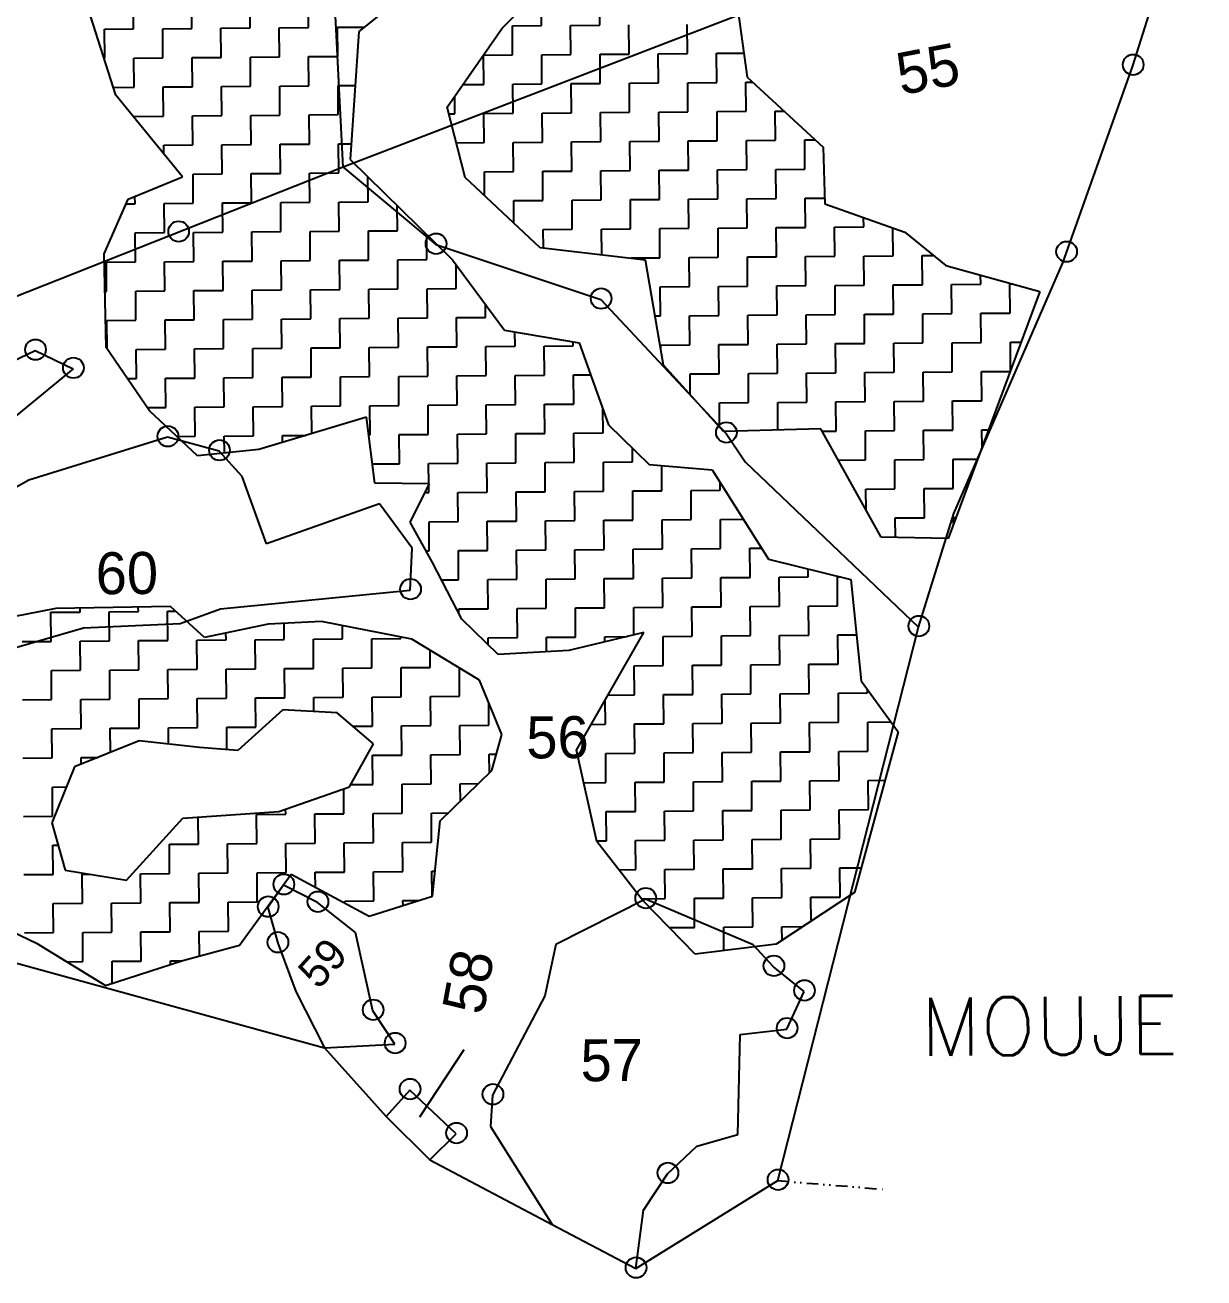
# Model space of a CAD drawing. Header units: metres. Extents: x 291193 to 293446, y 1984590 to 1987927.
# Drawn here: x 291638 to 292151, y 1984590 to 1985135 of the extents above; entities that cross this region are included whole.
import ezdxf

# ---------------------------------------------------------------- set-up
doc = ezdxf.new("R2010")
doc.units = ezdxf.units.M
doc.linetypes.add('DIVIDE', pattern=[1.25, 0.5, -0.25, 0, -0.25, 0, -0.25])
for name, color, linetype in [('POLY_HATCH', 12, 'Continuous'), ('POLY_PARCEL', 6, 'Continuous'), ('SYM_STONE', 1, 'Continuous'), ('TEXT_MAPOUT', 7, 'Continuous'), ('TEXT_PARCEL', 7, 'Continuous'), ('V_BOUND_LINE', 7, 'Continuous'), ('V_DIVIDE_LINE', 7, 'DIVIDE')]:
    doc.layers.add(name, color=color, linetype=linetype)
doc.styles.get("Standard").update_dxf_attribs({"font": 'simplex.shx'})
doc.styles.add('TEXT_MAP', font='')
doc.styles.get('TEXT_MAP').set_extended_font_data('Kruti Dev 050')
doc.dimstyles.get("Standard").update_dxf_attribs({"dimtxt": 0.18, "dimasz": 0.18, "dimexe": 0.18, "dimexo": 0.0625, "dimgap": 0.09, "dimtad": 0, "dimtih": 1, "dimtoh": 1, "dimdec": 4, "dimzin": 0, "dimdsep": 46, "dimtxsty": 'Standard', "dimcen": 0.09, "dimadec": 0, "dimazin": 0, "dimtfac": 1, "dimtdec": 4, "dimtofl": 0, "dimtmove": 0, "dimatfit": 3, "dimfxl": 1, "dimtolj": 1, "dimtzin": 0, "dimarcsym": 0})

msp = doc.modelspace()

# ---------------------------------------------------------------- linework, layer by layer
at = {"layer": 'POLY_HATCH'}
for p, q in [((291813.62, 1985156.96), (291783.02, 1985132.6)), ((291845.43, 1985133.94), (291861.12, 1985149.87)), ((291947.25, 1985147.34), (291952.08, 1985112.61)), ((291677.29, 1985104.82), (291665.38, 1985142.52)), ((291783.02, 1985132.6), (291779.32, 1985076.84)), ((291821.58, 1985099.64), (291845.43, 1985133.94)), ((291952.08, 1985112.61), (291985.11, 1985082.14)), ((291706.33, 1985069.28), (291677.29, 1985104.82)), ((291829.32, 1985068.93), (291821.58, 1985099.64)), ((291985.11, 1985082.14), (291985.81, 1985057.45)), ((291779.32, 1985076.84), (291823.79, 1985033.13)), ((291682.7, 1985059.51), (291706.33, 1985069.28)), ((291862.03, 1985038.43), (291829.32, 1985068.93)), ((291672.31, 1985035.74), (291682.7, 1985059.51)), ((291985.81, 1985057.45), (292020.71, 1985045.14)), ((292020.71, 1985045.14), (292038.48, 1985030.67)), ((291907.85, 1985032.98), (291862.03, 1985038.43)), ((291673.14, 1984994.93), (291672.31, 1985035.74)), ((291823.79, 1985033.13), (291846.51, 1985002.54)), ((291915.72, 1984987.3), (291907.85, 1985032.98)), ((292038.48, 1985030.67), (292079.42, 1985019.41)), ((292079.42, 1985019.41), (292039.52, 1984911.8)), ((291846.51, 1985002.54), (291879.01, 1984996.98)), ((291692.03, 1984967.37), (291673.14, 1984994.93)), ((291879.01, 1984996.98), (291891.79, 1984961.32)), ((291941.75, 1984958.41), (291915.72, 1984987.3)), ((291712.86, 1984947.88), (291692.03, 1984967.37)), ((291786.36, 1984964.61), (291739.57, 1984950.62)), ((291790.12, 1984935.92), (291786.36, 1984964.61)), ((291891.79, 1984961.32), (291909.41, 1984944)), ((291984.19, 1984959.58), (291941.75, 1984958.41)), ((292010.38, 1984912.39), (291984.19, 1984959.58)), ((291739.57, 1984950.62), (291712.86, 1984947.88)), ((291909.41, 1984944), (291936.9, 1984941.73)), ((291936.9, 1984941.73), (291961.35, 1984902.84)), ((291813.83, 1984935.61), (291790.12, 1984935.92)), ((291805.39, 1984918.91), (291813.83, 1984935.61)), ((291815.12, 1984901.35), (291805.39, 1984918.91)), ((292039.52, 1984911.8), (292010.38, 1984912.39)), ((291827.93, 1984876.76), (291815.12, 1984901.35)), ((291961.35, 1984902.84), (291997.21, 1984893.99)), ((291997.21, 1984893.99), (292001.74, 1984849.94)), ((291651.27, 1984881.35), (291626.6, 1984876.61)), ((291701.19, 1984882.26), (291651.27, 1984881.35)), ((291715.93, 1984868.77), (291701.19, 1984882.26)), ((291743.62, 1984874.54), (291715.93, 1984868.77)), ((291766.81, 1984875.74), (291743.62, 1984874.54)), ((291806.21, 1984868), (291766.81, 1984875.74)), ((291843.69, 1984861.27), (291827.93, 1984876.76)), ((291835.6, 1984850.1), (291806.21, 1984868)), ((291907.15, 1984870.86), (291874.43, 1984863.03)), ((291877.81, 1984819.72), (291907.15, 1984870.86)), ((291874.43, 1984863.03), (291843.69, 1984861.27)), ((291845.38, 1984826.49), (291835.6, 1984850.1)), ((292001.74, 1984849.94), (292017.73, 1984827.62)), ((291749.98, 1984837.31), (291730.45, 1984819.51)), ((291773.69, 1984835.99), (291749.98, 1984837.31)), ((291789.43, 1984822.51), (291773.69, 1984835.99)), ((291687.55, 1984823.69), (291659.4, 1984812.38)), ((291713.8, 1984820.88), (291687.55, 1984823.69)), ((291840.97, 1984810.84), (291845.38, 1984826.49)), ((292017.73, 1984827.62), (291998.85, 1984757.72)), ((291730.45, 1984819.51), (291713.8, 1984820.88)), ((291779, 1984803.78), (291789.43, 1984822.51)), ((291886.71, 1984779.98), (291877.81, 1984819.72)), ((291659.4, 1984812.38), (291649.51, 1984788.11)), ((291818.45, 1984788.98), (291840.97, 1984810.84)), ((291748.32, 1984792.95), (291779, 1984803.78)), ((291706.49, 1984790.08), (291748.32, 1984792.95)), ((291649.51, 1984788.11), (291655.23, 1984767.49)), ((291681.99, 1984763.18), (291706.49, 1984790.08)), ((291815.19, 1984756.2), (291818.45, 1984788.98)), ((291906.59, 1984754.44), (291886.71, 1984779.98)), ((291655.23, 1984767.49), (291681.99, 1984763.18)), ((291731.14, 1984734.85), (291753.59, 1984765.78)), ((291753.59, 1984765.78), (291787.52, 1984747.41)), ((291787.52, 1984747.41), (291815.19, 1984756.2)), ((291929.48, 1984730.95), (291906.59, 1984754.44)), ((291998.85, 1984757.72), (291964.74, 1984735.27)), ((291621.11, 1984746.05), (291642.88, 1984735.64)), ((291642.88, 1984735.64), (291672.79, 1984717.24)), ((291706.49, 1984728.1), (291731.14, 1984734.85)), ((291964.74, 1984735.27), (291929.48, 1984730.95)), ((291672.79, 1984717.24), (291706.49, 1984728.1))]:
    msp.add_line(p, q, dxfattribs=at)
at = {"layer": 'POLY_HATCH', "linetype": 'Continuous'}
for p, q in [((291685.07, 1985133.64), (291684.97, 1985146.32)), ((291710.43, 1985133.85), (291710.33, 1985146.53)), ((291735.79, 1985134.06), (291735.69, 1985146.74)), ((291761.15, 1985134.26), (291761.05, 1985146.94)), ((291862.59, 1985135.09), (291862.48, 1985147.77)), ((291887.95, 1985135.3), (291887.84, 1985147.98)), ((291773.83, 1985134.37), (291785.36, 1985134.46)), ((291773.93, 1985121.69), (291773.83, 1985134.37)), ((291849.91, 1985134.99), (291862.59, 1985135.09)), ((291850.01, 1985122.31), (291849.91, 1985134.99)), ((291875.27, 1985135.2), (291887.95, 1985135.3)), ((291875.37, 1985122.52), (291875.27, 1985135.2)), ((291900.73, 1985122.72), (291900.62, 1985135.4)), ((291926.09, 1985122.93), (291925.98, 1985135.61)), ((291672.39, 1985133.54), (291685.07, 1985133.64)), ((291672.5, 1985120.86), (291672.39, 1985133.54)), ((291697.75, 1985133.75), (291710.43, 1985133.85)), ((291697.86, 1985121.07), (291697.75, 1985133.75)), ((291723.11, 1985133.95), (291735.79, 1985134.06)), ((291723.21, 1985121.27), (291723.11, 1985133.95)), ((291748.47, 1985134.16), (291761.15, 1985134.26)), ((291748.57, 1985121.48), (291748.47, 1985134.16)), ((291672.22, 1985120.86), (291672.5, 1985120.86)), ((291685.18, 1985120.96), (291697.86, 1985121.07)), ((291685.28, 1985108.28), (291685.18, 1985120.96)), ((291710.54, 1985121.17), (291723.21, 1985121.27)), ((291710.64, 1985108.49), (291710.54, 1985121.17)), ((291735.89, 1985121.38), (291748.57, 1985121.48)), ((291736, 1985108.7), (291735.89, 1985121.38)), ((291761.25, 1985121.58), (291773.93, 1985121.69)), ((291761.36, 1985108.9), (291761.25, 1985121.58)), ((291837.33, 1985122.21), (291850.01, 1985122.31)), ((291837.43, 1985109.53), (291837.33, 1985122.21)), ((291862.69, 1985122.41), (291875.37, 1985122.52)), ((291862.79, 1985109.73), (291862.69, 1985122.41)), ((291888.05, 1985122.62), (291900.73, 1985122.72)), ((291888.15, 1985109.94), (291888.05, 1985122.62)), ((291913.41, 1985122.83), (291926.09, 1985122.93)), ((291913.51, 1985110.15), (291913.41, 1985122.83)), ((291938.77, 1985123.03), (291950.62, 1985123.13)), ((291938.87, 1985110.36), (291938.77, 1985123.03)), ((291676.22, 1985108.21), (291685.28, 1985108.28)), ((291697.96, 1985108.39), (291710.64, 1985108.49)), ((291698.06, 1985095.71), (291697.96, 1985108.39)), ((291723.32, 1985108.59), (291736, 1985108.7)), ((291723.42, 1985095.91), (291723.32, 1985108.59)), ((291748.68, 1985108.8), (291761.36, 1985108.9)), ((291748.78, 1985096.12), (291748.68, 1985108.8)), ((291774.04, 1985109.01), (291781.46, 1985109.07)), ((291774.14, 1985096.33), (291774.04, 1985109.01)), ((291828.4, 1985109.45), (291837.43, 1985109.53)), ((291850.11, 1985109.63), (291862.79, 1985109.73)), ((291850.22, 1985096.95), (291850.11, 1985109.63)), ((291875.47, 1985109.84), (291888.15, 1985109.94)), ((291875.58, 1985097.16), (291875.47, 1985109.84)), ((291900.83, 1985110.04), (291913.51, 1985110.15)), ((291900.94, 1985097.36), (291900.83, 1985110.04)), ((291926.19, 1985110.25), (291938.87, 1985110.36)), ((291926.29, 1985097.57), (291926.19, 1985110.25)), ((291951.55, 1985110.46), (291954.38, 1985110.48)), ((291951.65, 1985097.78), (291951.55, 1985110.46)), ((291824.86, 1985096.74), (291824.8, 1985104.27)), ((291736.1, 1985096.02), (291748.78, 1985096.12)), ((291761.46, 1985096.23), (291774.14, 1985096.33)), ((291761.56, 1985083.55), (291761.46, 1985096.23)), ((291822.31, 1985096.72), (291824.86, 1985096.74)), ((291837.54, 1985096.85), (291850.22, 1985096.95)), ((291837.64, 1985084.17), (291837.54, 1985096.85)), ((291862.9, 1985097.05), (291875.58, 1985097.16)), ((291863, 1985084.37), (291862.9, 1985097.05)), ((291888.26, 1985097.26), (291900.94, 1985097.36)), ((291888.36, 1985084.58), (291888.26, 1985097.26)), ((291913.62, 1985097.47), (291926.29, 1985097.57)), ((291913.72, 1985084.79), (291913.62, 1985097.47)), ((291938.97, 1985097.68), (291951.65, 1985097.78)), ((291939.08, 1985085), (291938.97, 1985097.68)), ((291964.33, 1985097.88), (291968.01, 1985097.91)), ((291964.44, 1985085.2), (291964.33, 1985097.88)), ((291685.38, 1985095.6), (291698.06, 1985095.71)), ((291685.39, 1985094.9), (291685.38, 1985095.6)), ((291710.74, 1985095.81), (291723.42, 1985095.91)), ((291710.85, 1985083.13), (291710.74, 1985095.81)), ((291736.21, 1985083.34), (291736.1, 1985096.02)), ((291951.76, 1985085.1), (291964.44, 1985085.2)), ((291977.12, 1985085.31), (291981.63, 1985085.34)), ((291977.22, 1985072.63), (291977.12, 1985085.31)), ((291698.17, 1985083.03), (291710.85, 1985083.13)), ((291698.2, 1985079.23), (291698.17, 1985083.03)), ((291723.53, 1985083.23), (291736.21, 1985083.34)), ((291723.63, 1985070.56), (291723.53, 1985083.23)), ((291748.88, 1985083.44), (291761.56, 1985083.55)), ((291748.99, 1985070.76), (291748.88, 1985083.44)), ((291774.24, 1985083.65), (291779.77, 1985083.69)), ((291774.35, 1985070.97), (291774.24, 1985083.65)), ((291825.5, 1985084.07), (291837.64, 1985084.17)), ((291850.32, 1985084.27), (291863, 1985084.37)), ((291850.42, 1985071.59), (291850.32, 1985084.27)), ((291875.68, 1985084.48), (291888.36, 1985084.58)), ((291875.78, 1985071.8), (291875.68, 1985084.48)), ((291901.04, 1985084.69), (291913.72, 1985084.79)), ((291901.14, 1985072.01), (291901.04, 1985084.69)), ((291926.4, 1985084.89), (291939.08, 1985085)), ((291926.5, 1985072.21), (291926.4, 1985084.89)), ((291951.86, 1985072.42), (291951.76, 1985085.1)), ((291710.95, 1985070.45), (291723.63, 1985070.56)), ((291711.05, 1985057.77), (291710.95, 1985070.45)), ((291736.31, 1985070.66), (291748.99, 1985070.76)), ((291736.41, 1985057.98), (291736.31, 1985070.66)), ((291761.67, 1985070.87), (291774.35, 1985070.97)), ((291761.77, 1985058.19), (291761.67, 1985070.87)), ((291787.13, 1985058.39), (291787.04, 1985069.25)), ((291837.75, 1985071.49), (291850.42, 1985071.59)), ((291837.83, 1985061), (291837.75, 1985071.49)), ((291863.1, 1985071.69), (291875.78, 1985071.8)), ((291863.21, 1985059.02), (291863.1, 1985071.69)), ((291888.46, 1985071.9), (291901.14, 1985072.01)), ((291888.57, 1985059.22), (291888.46, 1985071.9)), ((291913.82, 1985072.11), (291926.5, 1985072.21)), ((291913.93, 1985059.43), (291913.82, 1985072.11)), ((291939.18, 1985072.32), (291951.86, 1985072.42)), ((291939.29, 1985059.64), (291939.18, 1985072.32)), ((291964.54, 1985072.52), (291977.22, 1985072.63)), ((291964.64, 1985059.84), (291964.54, 1985072.52)), ((291685.69, 1985057.56), (291685.67, 1985060.74)), ((291723.73, 1985057.88), (291736.41, 1985057.98)), ((291749.09, 1985058.08), (291761.77, 1985058.19)), ((291749.2, 1985045.4), (291749.09, 1985058.08)), ((291774.45, 1985058.29), (291787.13, 1985058.39)), ((291774.55, 1985045.61), (291774.45, 1985058.29)), ((291850.53, 1985058.91), (291863.21, 1985059.02)), ((291850.61, 1985049.08), (291850.53, 1985058.91)), ((291875.89, 1985059.12), (291888.57, 1985059.22)), ((291875.99, 1985046.44), (291875.89, 1985059.12)), ((291901.25, 1985059.33), (291913.93, 1985059.43)), ((291901.35, 1985046.65), (291901.25, 1985059.33)), ((291926.61, 1985059.53), (291939.29, 1985059.64)), ((291926.71, 1985046.85), (291926.61, 1985059.53)), ((291951.96, 1985059.74), (291964.64, 1985059.84)), ((291952.07, 1985047.06), (291951.96, 1985059.74)), ((291977.32, 1985059.95), (291985.74, 1985060.02)), ((291977.43, 1985047.27), (291977.32, 1985059.95)), ((291681.84, 1985057.53), (291685.69, 1985057.56)), ((291698.37, 1985057.67), (291711.05, 1985057.77)), ((291698.48, 1985044.99), (291698.37, 1985057.67)), ((291723.84, 1985045.2), (291723.73, 1985057.88)), ((291799.91, 1985045.82), (291799.82, 1985056.68)), ((291939.39, 1985046.96), (291952.07, 1985047.06)), ((291964.75, 1985047.16), (291977.43, 1985047.27)), ((291964.85, 1985034.49), (291964.75, 1985047.16)), ((291990.11, 1985047.37), (292002.79, 1985047.48)), ((291990.21, 1985034.69), (291990.11, 1985047.37)), ((292002.79, 1985047.48), (292002.75, 1985051.47)), ((291685.8, 1985044.89), (291698.48, 1985044.99)), ((291685.9, 1985032.21), (291685.8, 1985044.89)), ((291711.16, 1985045.09), (291723.84, 1985045.2)), ((291711.26, 1985032.41), (291711.16, 1985045.09)), ((291736.52, 1985045.3), (291749.2, 1985045.4)), ((291736.62, 1985032.62), (291736.52, 1985045.3)), ((291761.88, 1985045.51), (291774.55, 1985045.61)), ((291761.98, 1985032.83), (291761.88, 1985045.51)), ((291787.23, 1985045.71), (291799.91, 1985045.82)), ((291787.34, 1985033.03), (291787.23, 1985045.71)), ((291812.7, 1985033.24), (291812.61, 1985044.11)), ((291863.31, 1985046.34), (291875.99, 1985046.44)), ((291863.38, 1985038.27), (291863.31, 1985046.34)), ((291888.67, 1985046.54), (291901.35, 1985046.65)), ((291888.76, 1985035.25), (291888.67, 1985046.54)), ((291914.03, 1985046.75), (291926.71, 1985046.85)), ((291914.13, 1985034.07), (291914.03, 1985046.75)), ((291939.49, 1985034.28), (291939.39, 1985046.96)), ((292015.57, 1985034.9), (292015.47, 1985046.99)), ((291673.22, 1985032.1), (291685.9, 1985032.21)), ((291673.33, 1985019.42), (291673.22, 1985032.1)), ((291698.58, 1985032.31), (291711.26, 1985032.41)), ((291698.68, 1985019.63), (291698.58, 1985032.31)), ((291723.94, 1985032.52), (291736.62, 1985032.62)), ((291724.04, 1985019.84), (291723.94, 1985032.52)), ((291749.3, 1985032.72), (291761.98, 1985032.83)), ((291749.4, 1985020.04), (291749.3, 1985032.72)), ((291774.66, 1985032.93), (291787.34, 1985033.03)), ((291774.76, 1985020.25), (291774.66, 1985032.93)), ((291800.02, 1985033.14), (291812.7, 1985033.24)), ((291800.12, 1985020.46), (291800.02, 1985033.14)), ((291825.48, 1985020.67), (291825.4, 1985030.96)), ((291901.45, 1985033.97), (291914.13, 1985034.07)), ((291901.46, 1985033.74), (291901.45, 1985033.97)), ((291926.81, 1985034.17), (291939.49, 1985034.28)), ((291926.92, 1985021.49), (291926.81, 1985034.17)), ((291952.17, 1985034.38), (291964.85, 1985034.49)), ((291952.28, 1985021.7), (291952.17, 1985034.38)), ((291977.53, 1985034.59), (291990.21, 1985034.69)), ((291977.63, 1985021.91), (291977.53, 1985034.59)), ((292002.89, 1985034.8), (292015.57, 1985034.9)), ((292002.99, 1985022.12), (292002.89, 1985034.8)), ((292028.25, 1985035), (292033.11, 1985035.04)), ((292028.35, 1985022.32), (292028.25, 1985035)), ((292053.71, 1985022.53), (292053.68, 1985026.49)), ((291711.36, 1985019.73), (291724.04, 1985019.84)), ((291736.72, 1985019.94), (291749.4, 1985020.04)), ((291736.83, 1985007.26), (291736.72, 1985019.94)), ((291762.08, 1985020.15), (291774.76, 1985020.25)), ((291762.19, 1985007.47), (291762.08, 1985020.15)), ((291787.44, 1985020.35), (291800.12, 1985020.46)), ((291787.55, 1985007.68), (291787.44, 1985020.35)), ((291812.8, 1985020.56), (291825.48, 1985020.67)), ((291812.9, 1985007.88), (291812.8, 1985020.56)), ((291914.24, 1985021.39), (291926.92, 1985021.49)), ((291914.34, 1985008.71), (291914.24, 1985021.39)), ((291939.6, 1985021.6), (291952.28, 1985021.7)), ((291939.7, 1985008.92), (291939.6, 1985021.6)), ((291964.96, 1985021.81), (291977.63, 1985021.91)), ((291965.06, 1985009.13), (291964.96, 1985021.81)), ((291990.31, 1985022.01), (292002.99, 1985022.12)), ((291990.42, 1985009.33), (291990.31, 1985022.01)), ((292015.67, 1985022.22), (292028.35, 1985022.32)), ((292015.78, 1985009.54), (292015.67, 1985022.22)), ((292041.03, 1985022.43), (292053.71, 1985022.53)), ((292041.14, 1985009.75), (292041.03, 1985022.43)), ((292066.39, 1985022.63), (292067.66, 1985022.64)), ((292066.5, 1985009.95), (292066.39, 1985022.63)), ((291672.64, 1985019.42), (291673.33, 1985019.42)), ((291686, 1985019.53), (291698.68, 1985019.63)), ((291686.11, 1985006.85), (291686, 1985019.53)), ((291711.47, 1985007.05), (291711.36, 1985019.73)), ((291838.26, 1985008.09), (291838.22, 1985013.7)), ((291927.02, 1985008.82), (291939.7, 1985008.92)), ((291952.38, 1985009.02), (291965.06, 1985009.13)), ((291952.48, 1984996.34), (291952.38, 1985009.02)), ((291977.74, 1985009.23), (291990.42, 1985009.33)), ((291977.84, 1984996.55), (291977.74, 1985009.23)), ((292003.1, 1985009.44), (292015.78, 1985009.54)), ((292003.2, 1984996.76), (292003.1, 1985009.44)), ((292028.46, 1985009.64), (292041.14, 1985009.75)), ((292028.56, 1984996.96), (292028.46, 1985009.64)), ((292053.82, 1985009.85), (292066.5, 1985009.95)), ((292053.92, 1984997.17), (292053.82, 1985009.85)), ((291673.43, 1985006.74), (291686.11, 1985006.85)), ((291673.53, 1984994.36), (291673.43, 1985006.74)), ((291698.79, 1985006.95), (291711.47, 1985007.05)), ((291698.89, 1984994.27), (291698.79, 1985006.95)), ((291724.15, 1985007.16), (291736.83, 1985007.26)), ((291724.25, 1984994.48), (291724.15, 1985007.16)), ((291749.51, 1985007.36), (291762.19, 1985007.47)), ((291749.61, 1984994.68), (291749.51, 1985007.36)), ((291774.87, 1985007.57), (291787.55, 1985007.68)), ((291774.97, 1984994.89), (291774.87, 1985007.57)), ((291800.22, 1985007.78), (291812.9, 1985007.88)), ((291800.33, 1984995.1), (291800.22, 1985007.78)), ((291825.58, 1985007.99), (291838.26, 1985008.09)), ((291825.69, 1984995.31), (291825.58, 1985007.99)), ((291912.03, 1985008.69), (291914.34, 1985008.71)), ((291927.12, 1984996.14), (291927.02, 1985008.82)), ((291851.05, 1984995.51), (291851, 1985001.77)), ((291686.21, 1984994.17), (291698.89, 1984994.27)), ((291686.32, 1984981.49), (291686.21, 1984994.17)), ((291711.57, 1984994.37), (291724.25, 1984994.48)), ((291711.67, 1984981.69), (291711.57, 1984994.37)), ((291736.93, 1984994.58), (291749.61, 1984994.68)), ((291737.03, 1984981.9), (291736.93, 1984994.58)), ((291762.29, 1984994.79), (291774.97, 1984994.89)), ((291762.39, 1984982.11), (291762.29, 1984994.79)), ((291787.65, 1984995), (291800.33, 1984995.1)), ((291787.75, 1984982.32), (291787.65, 1984995)), ((291813.01, 1984995.2), (291825.69, 1984995.31)), ((291813.11, 1984982.52), (291813.01, 1984995.2)), ((291838.37, 1984995.41), (291851.05, 1984995.51)), ((291838.47, 1984982.73), (291838.37, 1984995.41)), ((291863.73, 1984995.62), (291876.41, 1984995.72)), ((291863.83, 1984982.94), (291863.73, 1984995.62)), ((291876.41, 1984995.72), (291876.39, 1984997.43)), ((291914.44, 1984996.03), (291927.12, 1984996.14)), ((291914.46, 1984994.62), (291914.44, 1984996.03)), ((291939.8, 1984996.24), (291952.48, 1984996.34)), ((291939.91, 1984983.56), (291939.8, 1984996.24)), ((291965.16, 1984996.45), (291977.84, 1984996.55)), ((291965.27, 1984983.77), (291965.16, 1984996.45)), ((291990.52, 1984996.65), (292003.2, 1984996.76)), ((291990.63, 1984983.97), (291990.52, 1984996.65)), ((292015.88, 1984996.86), (292028.56, 1984996.96)), ((292015.98, 1984984.18), (292015.88, 1984996.86)), ((292041.24, 1984997.07), (292053.92, 1984997.17)), ((292041.34, 1984984.39), (292041.24, 1984997.07)), ((292066.6, 1984997.28), (292071.23, 1984997.31)), ((292066.7, 1984985.1), (292066.6, 1984997.28)), ((291699, 1984981.59), (291711.67, 1984981.69)), ((291699.1, 1984968.91), (291699, 1984981.59)), ((291724.35, 1984981.8), (291737.03, 1984981.9)), ((291724.46, 1984969.12), (291724.35, 1984981.8)), ((291749.71, 1984982.01), (291762.39, 1984982.11)), ((291749.82, 1984969.33), (291749.71, 1984982.01)), ((291775.07, 1984982.21), (291787.75, 1984982.32)), ((291775.18, 1984969.53), (291775.07, 1984982.21)), ((291800.43, 1984982.42), (291813.11, 1984982.52)), ((291800.54, 1984969.74), (291800.43, 1984982.42)), ((291825.79, 1984982.63), (291838.47, 1984982.73)), ((291825.89, 1984969.95), (291825.79, 1984982.63)), ((291851.15, 1984982.83), (291863.83, 1984982.94)), ((291851.25, 1984970.15), (291851.15, 1984982.83)), ((291876.51, 1984983.04), (291883.99, 1984983.1)), ((291876.61, 1984970.36), (291876.51, 1984983.04)), ((291927.23, 1984983.46), (291939.91, 1984983.56)), ((291927.3, 1984974.45), (291927.23, 1984983.46)), ((291952.59, 1984983.66), (291965.27, 1984983.77)), ((291952.69, 1984970.98), (291952.59, 1984983.66)), ((291977.95, 1984983.87), (291990.63, 1984983.97)), ((291978.05, 1984971.19), (291977.95, 1984983.87)), ((292003.3, 1984984.08), (292015.98, 1984984.18)), ((292003.41, 1984971.4), (292003.3, 1984984.08)), ((292028.66, 1984984.28), (292041.34, 1984984.39)), ((292028.77, 1984971.61), (292028.66, 1984984.28)), ((292054.02, 1984984.49), (292066.51, 1984984.59)), ((292054.13, 1984971.81), (292054.02, 1984984.49)), ((291682.38, 1984981.46), (291686.32, 1984981.49)), ((291940.01, 1984970.88), (291952.69, 1984970.98)), ((291940.1, 1984960.24), (291940.01, 1984970.88)), ((291965.37, 1984971.09), (291978.05, 1984971.19)), ((291965.47, 1984959.06), (291965.37, 1984971.09)), ((291990.73, 1984971.29), (292003.41, 1984971.4)), ((291990.83, 1984958.61), (291990.73, 1984971.29)), ((292016.09, 1984971.5), (292028.77, 1984971.61)), ((292016.19, 1984958.82), (292016.09, 1984971.5)), ((292041.45, 1984971.71), (292054.13, 1984971.81)), ((292041.55, 1984959.03), (292041.45, 1984971.71)), ((291691.02, 1984968.85), (291699.1, 1984968.91)), ((291711.78, 1984969.01), (291724.46, 1984969.12)), ((291711.88, 1984956.34), (291711.78, 1984969.01)), ((291737.14, 1984969.22), (291749.82, 1984969.33)), ((291737.24, 1984956.54), (291737.14, 1984969.22)), ((291762.5, 1984969.43), (291775.18, 1984969.53)), ((291762.59, 1984957.5), (291762.5, 1984969.43)), ((291787.86, 1984969.64), (291800.54, 1984969.74)), ((291787.96, 1984956.96), (291787.86, 1984969.64)), ((291813.22, 1984969.84), (291825.89, 1984969.95)), ((291813.32, 1984957.16), (291813.22, 1984969.84)), ((291838.57, 1984970.05), (291851.25, 1984970.15)), ((291838.68, 1984957.37), (291838.57, 1984970.05)), ((291863.93, 1984970.26), (291876.61, 1984970.36)), ((291864.04, 1984957.58), (291863.93, 1984970.26)), ((291889.4, 1984957.79), (291889.31, 1984968.25)), ((291703.9, 1984956.27), (291711.88, 1984956.34)), ((291724.56, 1984956.44), (291737.24, 1984956.54)), ((291724.62, 1984949.09), (291724.56, 1984956.44)), ((291749.92, 1984956.65), (291760, 1984956.73)), ((291749.94, 1984953.72), (291749.92, 1984956.65)), ((291787.36, 1984956.95), (291787.96, 1984956.96)), ((291800.64, 1984957.06), (291813.32, 1984957.16)), ((291800.74, 1984944.38), (291800.64, 1984957.06)), ((291826, 1984957.27), (291838.68, 1984957.37)), ((291826.1, 1984944.59), (291826, 1984957.27)), ((291851.36, 1984957.48), (291864.04, 1984957.58)), ((291851.46, 1984944.8), (291851.36, 1984957.48)), ((291876.72, 1984957.68), (291889.4, 1984957.79)), ((291876.82, 1984945), (291876.72, 1984957.68)), ((291984.76, 1984958.57), (291990.83, 1984958.61)), ((292003.51, 1984958.72), (292016.19, 1984958.82)), ((292003.62, 1984946.04), (292003.51, 1984958.72)), ((292028.87, 1984958.93), (292041.55, 1984959.03)), ((292028.97, 1984946.25), (292028.87, 1984958.93)), ((292054.23, 1984959.13), (292057.08, 1984959.16)), ((292054.29, 1984951.64), (292054.23, 1984959.13)), ((291902.18, 1984945.21), (291902.13, 1984951.16)), ((291789.02, 1984944.29), (291800.74, 1984944.38)), ((291813.42, 1984944.48), (291826.1, 1984944.59)), ((291813.49, 1984935.61), (291813.42, 1984944.48)), ((291838.78, 1984944.69), (291851.46, 1984944.8)), ((291838.88, 1984932.01), (291838.78, 1984944.69)), ((291864.14, 1984944.9), (291876.82, 1984945)), ((291864.24, 1984932.22), (291864.14, 1984944.9)), ((291889.5, 1984945.11), (291902.18, 1984945.21)), ((291889.6, 1984932.43), (291889.5, 1984945.11)), ((291914.96, 1984932.63), (291914.87, 1984943.55)), ((291991.76, 1984945.94), (292003.62, 1984946.04)), ((292016.3, 1984946.14), (292028.97, 1984946.25)), ((292016.4, 1984933.46), (292016.3, 1984946.14)), ((292041.65, 1984946.35), (292052.36, 1984946.44)), ((292041.76, 1984933.67), (292041.65, 1984946.35)), ((291813.53, 1984931.81), (291813.5, 1984934.96)), ((291902.28, 1984932.53), (291914.96, 1984932.63)), ((291902.39, 1984919.85), (291902.28, 1984932.53)), ((291927.64, 1984932.74), (291940.32, 1984932.84)), ((291927.75, 1984920.06), (291927.64, 1984932.74)), ((291940.32, 1984932.84), (291940.29, 1984936.33)), ((292003.72, 1984933.36), (292016.4, 1984933.46)), ((292003.79, 1984924.26), (292003.72, 1984933.36)), ((292029.08, 1984933.57), (292041.76, 1984933.67)), ((292029.18, 1984920.89), (292029.08, 1984933.57)), ((291811.9, 1984931.79), (291813.53, 1984931.81)), ((291826.21, 1984931.91), (291838.88, 1984932.01)), ((291826.31, 1984919.23), (291826.21, 1984931.91)), ((291851.56, 1984932.12), (291864.24, 1984932.22)), ((291851.67, 1984919.44), (291851.56, 1984932.12)), ((291876.92, 1984932.32), (291889.6, 1984932.43)), ((291877.03, 1984919.64), (291876.92, 1984932.32)), ((291813.63, 1984919.13), (291826.31, 1984919.23)), ((291813.73, 1984906.45), (291813.63, 1984919.13)), ((291838.99, 1984919.33), (291851.67, 1984919.44)), ((291839.09, 1984906.65), (291838.99, 1984919.33)), ((291864.35, 1984919.54), (291877.03, 1984919.64)), ((291864.45, 1984906.86), (291864.35, 1984919.54)), ((291889.71, 1984919.75), (291902.39, 1984919.85)), ((291889.81, 1984907.07), (291889.71, 1984919.75)), ((291915.07, 1984919.95), (291927.75, 1984920.06)), ((291915.17, 1984907.28), (291915.07, 1984919.95)), ((291940.43, 1984920.16), (291950.41, 1984920.24)), ((291940.53, 1984907.48), (291940.43, 1984920.16)), ((292016.5, 1984920.78), (292029.18, 1984920.89)), ((292016.57, 1984912.27), (292016.5, 1984920.78)), ((292041.86, 1984920.99), (292042.93, 1984921)), ((292041.88, 1984918.19), (292041.86, 1984920.99)), ((291812.3, 1984906.43), (291813.73, 1984906.45)), ((291826.41, 1984906.55), (291839.09, 1984906.65)), ((291826.52, 1984893.87), (291826.41, 1984906.55)), ((291851.77, 1984906.76), (291864.45, 1984906.86)), ((291851.88, 1984894.08), (291851.77, 1984906.76)), ((291877.13, 1984906.96), (291889.81, 1984907.07)), ((291877.23, 1984894.28), (291877.13, 1984906.96)), ((291902.49, 1984907.17), (291915.17, 1984907.28)), ((291902.59, 1984894.49), (291902.49, 1984907.17)), ((291927.85, 1984907.38), (291940.53, 1984907.48)), ((291927.95, 1984894.7), (291927.85, 1984907.38)), ((291953.21, 1984907.59), (291958.34, 1984907.63)), ((291953.31, 1984894.91), (291953.21, 1984907.59)), ((291889.91, 1984894.39), (291902.59, 1984894.49)), ((291890.02, 1984881.71), (291889.91, 1984894.39)), ((291915.27, 1984894.6), (291927.95, 1984894.7)), ((291915.38, 1984881.92), (291915.27, 1984894.6)), ((291940.63, 1984894.8), (291953.31, 1984894.91)), ((291940.74, 1984882.12), (291940.63, 1984894.8)), ((291965.99, 1984895.01), (291978.67, 1984895.11)), ((291966.1, 1984882.33), (291965.99, 1984895.01)), ((291978.67, 1984895.11), (291978.64, 1984898.57)), ((291991.35, 1984895.22), (291992.21, 1984895.22)), ((291991.45, 1984882.54), (291991.35, 1984895.22)), ((291819.04, 1984893.81), (291826.52, 1984893.87)), ((291839.2, 1984893.97), (291851.88, 1984894.08)), ((291839.3, 1984881.29), (291839.2, 1984893.97)), ((291864.55, 1984894.18), (291877.23, 1984894.28)), ((291864.66, 1984881.5), (291864.55, 1984894.18)), ((291649.11, 1984879.74), (291661.79, 1984879.84)), ((291649.21, 1984867.06), (291649.11, 1984879.74)), ((291661.79, 1984879.84), (291661.77, 1984881.54)), ((291674.47, 1984879.95), (291687.14, 1984880.05)), ((291674.57, 1984867.27), (291674.47, 1984879.95)), ((291687.14, 1984880.05), (291687.13, 1984882)), ((291699.82, 1984880.15), (291703.46, 1984880.18)), ((291699.93, 1984867.47), (291699.82, 1984880.15)), ((291826.62, 1984881.19), (291839.3, 1984881.29)), ((291826.64, 1984879.24), (291826.62, 1984881.19)), ((291851.98, 1984881.4), (291864.66, 1984881.5)), ((291852.08, 1984868.72), (291851.98, 1984881.4)), ((291877.34, 1984881.61), (291890.02, 1984881.71)), ((291877.44, 1984868.93), (291877.34, 1984881.61)), ((291902.7, 1984881.81), (291915.38, 1984881.92)), ((291902.8, 1984869.82), (291902.7, 1984881.81)), ((291928.06, 1984882.02), (291940.74, 1984882.12)), ((291928.16, 1984869.34), (291928.06, 1984882.02)), ((291953.42, 1984882.23), (291966.1, 1984882.33)), ((291953.52, 1984869.55), (291953.42, 1984882.23)), ((291978.77, 1984882.43), (291991.45, 1984882.54)), ((291978.88, 1984869.75), (291978.77, 1984882.43)), ((291750.65, 1984867.89), (291750.59, 1984874.9)), ((291776.01, 1984868.1), (291775.96, 1984873.94)), ((291636.53, 1984866.96), (291649.21, 1984867.06)), ((291661.89, 1984867.16), (291674.57, 1984867.27)), ((291661.99, 1984854.48), (291661.89, 1984867.16)), ((291687.25, 1984867.37), (291699.93, 1984867.47)), ((291687.35, 1984854.69), (291687.25, 1984867.37)), ((291712.61, 1984867.58), (291725.29, 1984867.68)), ((291712.71, 1984854.9), (291712.61, 1984867.58)), ((291725.29, 1984867.68), (291725.26, 1984870.72)), ((291737.97, 1984867.79), (291750.65, 1984867.89)), ((291738.07, 1984855.11), (291737.97, 1984867.79)), ((291763.33, 1984867.99), (291776.01, 1984868.1)), ((291763.43, 1984855.31), (291763.33, 1984867.99)), ((291788.68, 1984868.2), (291801.36, 1984868.3)), ((291788.79, 1984855.52), (291788.68, 1984868.2)), ((291801.36, 1984868.3), (291801.36, 1984868.95)), ((291839.4, 1984868.61), (291852.08, 1984868.72)), ((291839.43, 1984865.45), (291839.4, 1984868.61)), ((291864.76, 1984868.82), (291877.44, 1984868.93)), ((291864.81, 1984862.48), (291864.76, 1984868.82)), ((291890.12, 1984869.03), (291899.84, 1984869.11)), ((291890.14, 1984866.79), (291890.12, 1984869.03)), ((291915.48, 1984869.24), (291928.16, 1984869.34)), ((291915.58, 1984856.56), (291915.48, 1984869.24)), ((291940.84, 1984869.44), (291953.52, 1984869.55)), ((291940.94, 1984856.76), (291940.84, 1984869.44)), ((291966.2, 1984869.65), (291978.88, 1984869.75)), ((291966.3, 1984856.97), (291966.2, 1984869.65)), ((291991.56, 1984869.86), (291999.68, 1984869.92)), ((291991.66, 1984857.18), (291991.56, 1984869.86)), ((291814.15, 1984855.73), (291814.09, 1984863.2)), ((291902.9, 1984856.45), (291915.58, 1984856.56)), ((291903.01, 1984843.77), (291902.9, 1984856.45)), ((291928.26, 1984856.66), (291940.94, 1984856.76)), ((291928.37, 1984843.98), (291928.26, 1984856.66)), ((291953.62, 1984856.87), (291966.3, 1984856.97)), ((291953.73, 1984844.19), (291953.62, 1984856.87)), ((291978.98, 1984857.07), (291991.66, 1984857.18)), ((291979.09, 1984844.4), (291978.98, 1984857.07)), ((291649.31, 1984854.38), (291661.99, 1984854.48)), ((291649.42, 1984841.7), (291649.31, 1984854.38)), ((291674.67, 1984854.59), (291687.35, 1984854.69)), ((291674.78, 1984841.91), (291674.67, 1984854.59)), ((291700.03, 1984854.8), (291712.71, 1984854.9)), ((291700.14, 1984842.12), (291700.03, 1984854.8)), ((291725.39, 1984855), (291738.07, 1984855.11)), ((291725.49, 1984842.32), (291725.39, 1984855)), ((291750.75, 1984855.21), (291763.43, 1984855.31)), ((291750.85, 1984842.53), (291750.75, 1984855.21)), ((291776.11, 1984855.42), (291788.79, 1984855.52)), ((291776.21, 1984842.74), (291776.11, 1984855.42)), ((291801.47, 1984855.62), (291814.15, 1984855.73)), ((291801.57, 1984842.94), (291801.47, 1984855.62)), ((291826.93, 1984843.15), (291826.83, 1984855.44)), ((292004.44, 1984844.6), (292004.43, 1984846.18)), ((291636.74, 1984841.6), (291649.42, 1984841.7)), ((291662.1, 1984841.8), (291674.78, 1984841.91)), ((291662.2, 1984829.13), (291662.1, 1984841.8)), ((291687.46, 1984842.01), (291700.14, 1984842.12)), ((291687.56, 1984829.33), (291687.46, 1984842.01)), ((291712.81, 1984842.22), (291725.49, 1984842.32)), ((291712.92, 1984829.54), (291712.81, 1984842.22)), ((291738.17, 1984842.43), (291750.85, 1984842.53)), ((291738.28, 1984829.75), (291738.17, 1984842.43)), ((291763.53, 1984842.63), (291776.21, 1984842.74)), ((291763.58, 1984836.55), (291763.53, 1984842.63)), ((291788.89, 1984842.84), (291801.57, 1984842.94)), ((291789, 1984830.16), (291788.89, 1984842.84)), ((291814.25, 1984843.05), (291826.93, 1984843.15)), ((291814.35, 1984830.37), (291814.25, 1984843.05)), ((291839.71, 1984830.58), (291839.63, 1984840.37)), ((291890.43, 1984830.99), (291890.35, 1984841.56)), ((291891.56, 1984843.68), (291903.01, 1984843.77)), ((291915.69, 1984843.88), (291928.37, 1984843.98)), ((291915.79, 1984831.2), (291915.69, 1984843.88)), ((291941.05, 1984844.08), (291953.73, 1984844.19)), ((291941.15, 1984831.4), (291941.05, 1984844.08)), ((291966.41, 1984844.29), (291979.09, 1984844.4)), ((291966.51, 1984831.61), (291966.41, 1984844.29)), ((291991.77, 1984844.5), (292004.44, 1984844.6)), ((291991.87, 1984831.82), (291991.77, 1984844.5)), ((291649.52, 1984829.02), (291662.2, 1984829.13)), ((291649.62, 1984816.34), (291649.52, 1984829.02)), ((291674.88, 1984829.23), (291687.56, 1984829.33)), ((291674.97, 1984818.63), (291674.88, 1984829.23)), ((291700.24, 1984829.44), (291712.92, 1984829.54)), ((291700.3, 1984822.33), (291700.24, 1984829.44)), ((291725.6, 1984829.64), (291738.28, 1984829.75)), ((291725.68, 1984819.9), (291725.6, 1984829.64)), ((291780.57, 1984830.09), (291789, 1984830.16)), ((291801.68, 1984830.27), (291814.35, 1984830.37)), ((291801.78, 1984817.59), (291801.68, 1984830.27)), ((291827.03, 1984830.47), (291839.71, 1984830.58)), ((291827.14, 1984817.79), (291827.03, 1984830.47)), ((291884.25, 1984830.94), (291890.43, 1984830.99)), ((291903.11, 1984831.09), (291915.79, 1984831.2)), ((291903.22, 1984818.41), (291903.11, 1984831.09)), ((291928.47, 1984831.3), (291941.15, 1984831.4)), ((291928.57, 1984818.62), (291928.47, 1984831.3)), ((291953.83, 1984831.51), (291966.51, 1984831.61)), ((291953.93, 1984818.83), (291953.83, 1984831.51)), ((291979.19, 1984831.72), (291991.87, 1984831.82)), ((291979.29, 1984819.04), (291979.19, 1984831.72)), ((292004.55, 1984831.92), (292014.59, 1984832)), ((292004.65, 1984819.24), (292004.55, 1984831.92)), ((291877.85, 1984819.58), (291877.84, 1984819.77)), ((291890.54, 1984818.31), (291903.22, 1984818.41)), ((291890.64, 1984805.63), (291890.54, 1984818.31)), ((291915.89, 1984818.52), (291928.57, 1984818.62)), ((291916, 1984805.84), (291915.89, 1984818.52)), ((291941.25, 1984818.73), (291953.93, 1984818.83)), ((291941.36, 1984806.05), (291941.25, 1984818.73)), ((291966.61, 1984818.93), (291979.29, 1984819.04)), ((291966.72, 1984806.25), (291966.61, 1984818.93)), ((291991.97, 1984819.14), (292004.65, 1984819.24)), ((291992.08, 1984806.46), (291991.97, 1984819.14)), ((291636.94, 1984816.24), (291649.62, 1984816.34)), ((291662.3, 1984816.45), (291669.67, 1984816.51)), ((291662.33, 1984813.55), (291662.3, 1984816.45)), ((291789.1, 1984817.48), (291801.78, 1984817.59)), ((291789.2, 1984804.8), (291789.1, 1984817.48)), ((291814.46, 1984817.69), (291827.14, 1984817.79)), ((291814.56, 1984805.01), (291814.46, 1984817.69)), ((291839.82, 1984817.9), (291842.96, 1984817.92)), ((291839.88, 1984809.78), (291839.82, 1984817.9)), ((291649.73, 1984803.66), (291655.87, 1984803.71)), ((291649.83, 1984790.98), (291649.73, 1984803.66)), ((291776.63, 1984792.02), (291776.54, 1984802.91)), ((291779.52, 1984804.72), (291789.2, 1984804.8)), ((291801.88, 1984804.91), (291814.56, 1984805.01)), ((291801.99, 1984792.23), (291801.88, 1984804.91)), ((291827.24, 1984805.11), (291835.14, 1984805.18)), ((291827.3, 1984797.57), (291827.24, 1984805.11)), ((291880.99, 1984805.55), (291890.64, 1984805.63)), ((291903.32, 1984805.73), (291916, 1984805.84)), ((291903.42, 1984793.06), (291903.32, 1984805.73)), ((291928.68, 1984805.94), (291941.36, 1984806.05)), ((291928.78, 1984793.26), (291928.68, 1984805.94)), ((291954.04, 1984806.15), (291966.72, 1984806.25)), ((291954.14, 1984793.47), (291954.04, 1984806.15)), ((291979.4, 1984806.36), (291992.08, 1984806.46)), ((291979.5, 1984793.68), (291979.4, 1984806.36)), ((292004.76, 1984806.56), (292012.06, 1984806.62)), ((292004.86, 1984793.88), (292004.76, 1984806.56)), ((291637.15, 1984790.88), (291649.83, 1984790.98)), ((291738.59, 1984791.71), (291751.27, 1984791.81)), ((291738.69, 1984779.03), (291738.59, 1984791.71)), ((291751.27, 1984791.81), (291751.25, 1984793.98)), ((291763.95, 1984791.92), (291776.63, 1984792.02)), ((291764.05, 1984779.24), (291763.95, 1984791.92)), ((291789.31, 1984792.12), (291801.99, 1984792.23)), ((291789.41, 1984779.44), (291789.31, 1984792.12)), ((291814.67, 1984792.33), (291821.96, 1984792.39)), ((291814.77, 1984779.65), (291814.67, 1984792.33)), ((291890.74, 1984792.95), (291903.42, 1984793.06)), ((291890.85, 1984780.27), (291890.74, 1984792.95)), ((291916.1, 1984793.16), (291928.78, 1984793.26)), ((291916.21, 1984780.48), (291916.1, 1984793.16)), ((291941.46, 1984793.37), (291954.14, 1984793.47)), ((291941.56, 1984780.69), (291941.46, 1984793.37)), ((291966.82, 1984793.57), (291979.5, 1984793.68)), ((291966.92, 1984780.89), (291966.82, 1984793.57)), ((291992.18, 1984793.78), (292004.86, 1984793.88)), ((291992.28, 1984781.1), (291992.18, 1984793.78)), ((291713.33, 1984778.82), (291713.24, 1984790.55)), ((291886.66, 1984780.24), (291890.85, 1984780.27)), ((291903.53, 1984780.38), (291916.21, 1984780.48)), ((291903.63, 1984767.7), (291903.53, 1984780.38)), ((291928.89, 1984780.58), (291941.56, 1984780.69)), ((291928.99, 1984767.9), (291928.89, 1984780.58)), ((291954.24, 1984780.79), (291966.92, 1984780.89)), ((291954.35, 1984768.11), (291954.24, 1984780.79)), ((291979.6, 1984781), (291992.28, 1984781.1)), ((291979.71, 1984768.32), (291979.6, 1984781)), ((292004.96, 1984781.2), (292005.2, 1984781.21)), ((292004.97, 1984780.37), (292004.96, 1984781.2)), ((291649.93, 1984778.3), (291652.23, 1984778.32)), ((291650.04, 1984765.62), (291649.93, 1984778.3)), ((291700.65, 1984778.72), (291713.33, 1984778.82)), ((291700.76, 1984766.04), (291700.65, 1984778.72)), ((291726.01, 1984778.93), (291738.69, 1984779.03)), ((291726.12, 1984766.25), (291726.01, 1984778.93)), ((291751.37, 1984779.13), (291764.05, 1984779.24)), ((291751.48, 1984766.45), (291751.37, 1984779.13)), ((291776.73, 1984779.34), (291789.41, 1984779.44)), ((291776.83, 1984766.66), (291776.73, 1984779.34)), ((291802.09, 1984779.55), (291814.77, 1984779.65)), ((291802.19, 1984766.87), (291802.09, 1984779.55)), ((291637.36, 1984765.52), (291650.04, 1984765.62)), ((291662.72, 1984765.73), (291666.01, 1984765.75)), ((291662.82, 1984753.05), (291662.72, 1984765.73)), ((291688.08, 1984765.93), (291700.76, 1984766.04)), ((291688.18, 1984753.26), (291688.08, 1984765.93)), ((291713.44, 1984766.14), (291726.12, 1984766.25)), ((291713.54, 1984753.46), (291713.44, 1984766.14)), ((291738.8, 1984766.35), (291751.48, 1984766.45)), ((291738.9, 1984753.67), (291738.8, 1984766.35)), ((291764.15, 1984766.56), (291776.83, 1984766.66)), ((291764.21, 1984760.03), (291764.15, 1984766.56)), ((291789.51, 1984766.76), (291802.19, 1984766.87)), ((291789.62, 1984754.08), (291789.51, 1984766.76)), ((291814.87, 1984766.97), (291816.26, 1984766.98)), ((291814.96, 1984756.13), (291814.87, 1984766.97)), ((291896.32, 1984767.64), (291903.63, 1984767.7)), ((291916.31, 1984767.8), (291928.99, 1984767.9)), ((291916.41, 1984755.12), (291916.31, 1984767.8)), ((291941.67, 1984768.01), (291954.35, 1984768.11)), ((291941.77, 1984755.33), (291941.67, 1984768.01)), ((291967.03, 1984768.21), (291979.71, 1984768.32)), ((291967.13, 1984755.53), (291967.03, 1984768.21)), ((291992.39, 1984768.42), (292001.76, 1984768.5)), ((291992.49, 1984755.74), (291992.39, 1984768.42)), ((291650.14, 1984752.94), (291662.82, 1984753.05)), ((291650.25, 1984740.26), (291650.14, 1984752.94)), ((291675.5, 1984753.15), (291688.18, 1984753.26)), ((291675.6, 1984740.47), (291675.5, 1984753.15)), ((291700.86, 1984753.36), (291713.54, 1984753.46)), ((291700.96, 1984740.68), (291700.86, 1984753.36)), ((291726.22, 1984753.57), (291738.9, 1984753.67)), ((291726.32, 1984740.89), (291726.22, 1984753.57)), ((291776.94, 1984753.98), (291789.62, 1984754.08)), ((291776.94, 1984753.13), (291776.94, 1984753.98)), ((291802.3, 1984754.19), (291809.03, 1984754.24)), ((291802.31, 1984752.11), (291802.3, 1984754.19)), ((291906.13, 1984755.04), (291916.41, 1984755.12)), ((291929.09, 1984755.22), (291941.77, 1984755.33)), ((291929.2, 1984742.54), (291929.09, 1984755.22)), ((291954.45, 1984755.43), (291967.13, 1984755.53)), ((291954.56, 1984742.75), (291954.45, 1984755.43)), ((291979.81, 1984755.64), (291992.49, 1984755.74)), ((291979.9, 1984745.24), (291979.81, 1984755.64)), ((291918.27, 1984742.45), (291929.2, 1984742.54)), ((291941.88, 1984742.65), (291954.56, 1984742.75)), ((291941.96, 1984732.48), (291941.88, 1984742.65)), ((291967.23, 1984742.86), (291976.38, 1984742.93)), ((291967.28, 1984736.94), (291967.23, 1984742.86)), ((291637.57, 1984740.16), (291650.25, 1984740.26)), ((291662.93, 1984740.37), (291675.6, 1984740.47)), ((291663.03, 1984727.69), (291662.93, 1984740.37)), ((291688.28, 1984740.58), (291700.96, 1984740.68)), ((291688.39, 1984727.9), (291688.28, 1984740.58)), ((291713.64, 1984740.78), (291726.32, 1984740.89)), ((291713.73, 1984730.08), (291713.64, 1984740.78)), ((291655.91, 1984727.63), (291663.03, 1984727.69)), ((291675.71, 1984727.79), (291688.39, 1984727.9)), ((291675.79, 1984718.21), (291675.71, 1984727.79)), ((291701.07, 1984728), (291706.31, 1984728.04)), ((291701.08, 1984726.36), (291701.07, 1984728))]:
    msp.add_line(p, q, dxfattribs=at)
at = {"layer": 'POLY_PARCEL'}
for p, q in [((291776.27, 1985073.48), (291770.94, 1985180.26)), ((292047.12, 1985177.66), (291776.27, 1985073.48)), ((291776.27, 1985073.48), (291612.28, 1985008.53)), ((291776.27, 1985073.48), (291816.57, 1985039.74)), ((291816.57, 1985039.74), (291888.39, 1985015.88)), ((291888.39, 1985015.88), (291942.89, 1984957.57)), ((291604.81, 1984976.02), (291642.27, 1984993.63)), ((291642.27, 1984993.63), (291658.75, 1984985.71)), ((291658.75, 1984985.71), (291615.17, 1984949.87)), ((291699.88, 1984955.93), (291639.45, 1984937.24)), ((291722.32, 1984949.85), (291699.88, 1984955.93)), ((291942.89, 1984957.57), (291951.21, 1984945.24)), ((291732.25, 1984938.89), (291722.32, 1984949.85)), ((291951.21, 1984945.24), (292026.66, 1984873.31)), ((291742.94, 1984909.46), (291732.25, 1984938.89)), ((291639.45, 1984937.24), (291578.55, 1984903.04)), ((291792.04, 1984926.86), (291742.94, 1984909.46)), ((291806.23, 1984907.59), (291792.04, 1984926.86)), ((291805.48, 1984889.39), (291806.23, 1984907.59)), ((291722.88, 1984881.26), (291805.48, 1984889.39)), ((291705.32, 1984874.85), (291722.88, 1984881.26)), ((291619.19, 1984860.13), (291663.25, 1984873.02)), ((291663.25, 1984873.02), (291705.32, 1984874.85)), ((291750.32, 1984760.89), (291743.51, 1984751.19)), ((291765.16, 1984753.34), (291750.32, 1984760.89)), ((291781.62, 1984740.28), (291765.16, 1984753.34)), ((291907.8, 1984754.89), (291868.75, 1984735.08)), ((291954.66, 1984735), (291907.8, 1984754.89)), ((291743.51, 1984751.19), (291747.77, 1984735.67)), ((291789.19, 1984706.28), (291781.62, 1984740.28)), ((291747.77, 1984735.67), (291755.63, 1984714.67)), ((291868.75, 1984735.08), (291864.01, 1984712.8)), ((291963.6, 1984725.42), (291954.66, 1984735)), ((291976.89, 1984714.71), (291963.6, 1984725.42)), ((291755.63, 1984714.67), (291768.2, 1984690.06)), ((291969.34, 1984698.3), (291976.89, 1984714.71)), ((291864.01, 1984712.8), (291841.31, 1984669.5)), ((291798.77, 1984691.79), (291789.19, 1984706.28)), ((291949.06, 1984695.97), (291969.34, 1984698.3)), ((291948.04, 1984652.45), (291949.06, 1984695.97)), ((291768.2, 1984690.06), (291798.77, 1984691.79)), ((291805.23, 1984671.76), (291795.04, 1984660.25)), ((291825.49, 1984652.63), (291805.23, 1984671.76)), ((291841.31, 1984669.5), (291840.43, 1984655.9)), ((291840.43, 1984655.9), (291867.23, 1984613.26)), ((291814.02, 1984641.38), (291825.49, 1984652.63)), ((291930.15, 1984647.38), (291948.04, 1984652.45)), ((291917.44, 1984635.27), (291930.15, 1984647.38)), ((291906.93, 1984619.43), (291917.44, 1984635.27)), ((291903.59, 1984594.04), (291906.93, 1984619.43))]:
    msp.add_line(p, q, dxfattribs=at)
at = {"layer": 'SYM_STONE'}
for centre in [(292120.06, 1985118.06), (291704.69, 1985045.49), (291816.7, 1985040.15), (292091.1, 1985036.7), (291888.52, 1985016.28), (291642.4, 1984994.04), (291658.88, 1984986.12), (291700.02, 1984956.33), (291943.02, 1984957.98), (291722.45, 1984950.26), (291805.61, 1984889.8), (292026.79, 1984873.72), (291750.46, 1984761.3), (291765.29, 1984753.74), (291907.93, 1984755.3), (291743.64, 1984751.6), (291747.9, 1984736.08), (291963.73, 1984725.83), (291977.02, 1984715.11), (291789.32, 1984706.69), (291969.47, 1984698.71), (291798.9, 1984692.2), (291805.37, 1984672.17), (291841.44, 1984669.9), (291825.62, 1984653.04), (291917.58, 1984635.68), (291965.5, 1984632.72), (291903.72, 1984594.45)]:
    msp.add_circle(centre, 4.49, dxfattribs=at)
at = {"layer": 'V_BOUND_LINE'}
for p, q in [((292119.93, 1985117.65), (292150.84, 1985215.65)), ((292089.39, 1985031.84), (292119.93, 1985117.65)), ((292042.07, 1984922.77), (292089.39, 1985031.84)), ((292026.66, 1984873.31), (292042.07, 1984922.77)), ((291965.37, 1984632.32), (292026.66, 1984873.31)), ((291621.3, 1984730.48), (291768.2, 1984690.06)), ((291768.2, 1984690.06), (291795.04, 1984660.25)), ((291795.04, 1984660.25), (291814.02, 1984641.38)), ((291814.02, 1984641.38), (291867.23, 1984613.26)), ((291903.59, 1984594.04), (291965.37, 1984632.32)), ((291867.23, 1984613.26), (291903.59, 1984594.04))]:
    msp.add_line(p, q, dxfattribs=at)
at = {"layer": 'V_DIVIDE_LINE', "ltscale": 10}
msp.add_line((291965.37, 1984632.32), (292010.91, 1984628.6), dxfattribs=at)

# ---------------------------------------------------------------- texts
at = {"layer": 'TEXT_MAPOUT'}
msp.add_text('MOUJE', height=25.36, rotation=0.4682, dxfattribs=at).set_placement((292027.66, 1984686.55))
at = {"layer": 'TEXT_PARCEL', "style": 'TEXT_MAP'}
for s, height, rotation, p in [('55', 18.259, 10.8979, (292019.07, 1985104.78)), ('60', 18.259, 0.4682, (291668.65, 1984887.52)), ('56', 18.259, 0.4682, (291856.03, 1984816.08)), ('59', 13.518, 47.7372, (291765.51, 1984715.13)), ('58', 18.259, 79.5746, (291837.18, 1984703.98)), ('57', 18.259, 0.4682, (291879.64, 1984675.52))]:
    msp.add_text(s, height=height, rotation=rotation, dxfattribs=at).set_placement(p)

# ---------------------------------------------------------------- leaders
msp.add_leader([(291828.73, 1984689.31), (291809.49, 1984660.01)], dimstyle='Standard', override={"dimtxt": 2.5, "dimasz": 2.5, "dimexe": 1.25, "dimexo": 0.625, "dimgap": 0.625, "dimtad": 1, "dimtih": 0, "dimtoh": 0, "dimzin": 8, "dimcen": 2.5, "dimtofl": 1})

doc.saveas('drawing.dxf')
